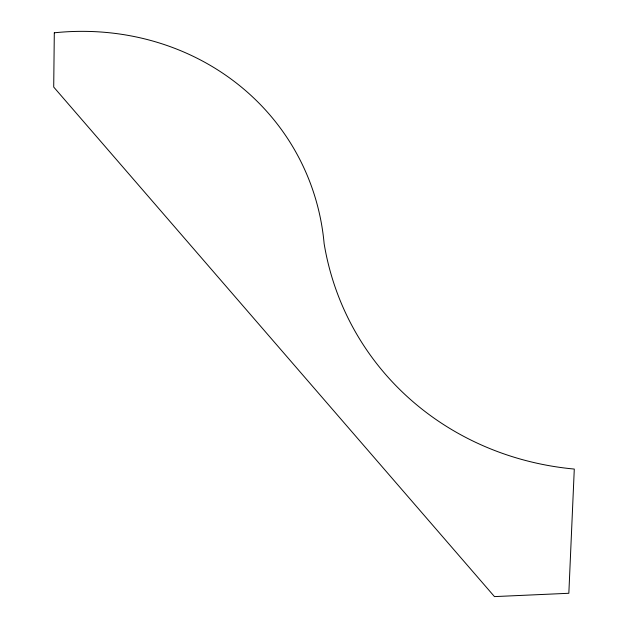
<?xml version="1.0" encoding="UTF-8"?>
<svg xmlns="http://www.w3.org/2000/svg" width="628" height="628" viewBox="0 0 628 628"><rect width="100%" height="100%" fill="white"/><g stroke="black" fill="none" stroke-linecap="round" stroke-linejoin="round"><path stroke-width="0.94" d="M54.306 32.797L53.71 87.064L494.471 596.6L568.842 593.279L574.29 469.061A303.363 283.024 -27.6 0 1 324.134 243.672A261.279 243.758 -27.6 0 0 54.306 32.797"/></g></svg>
